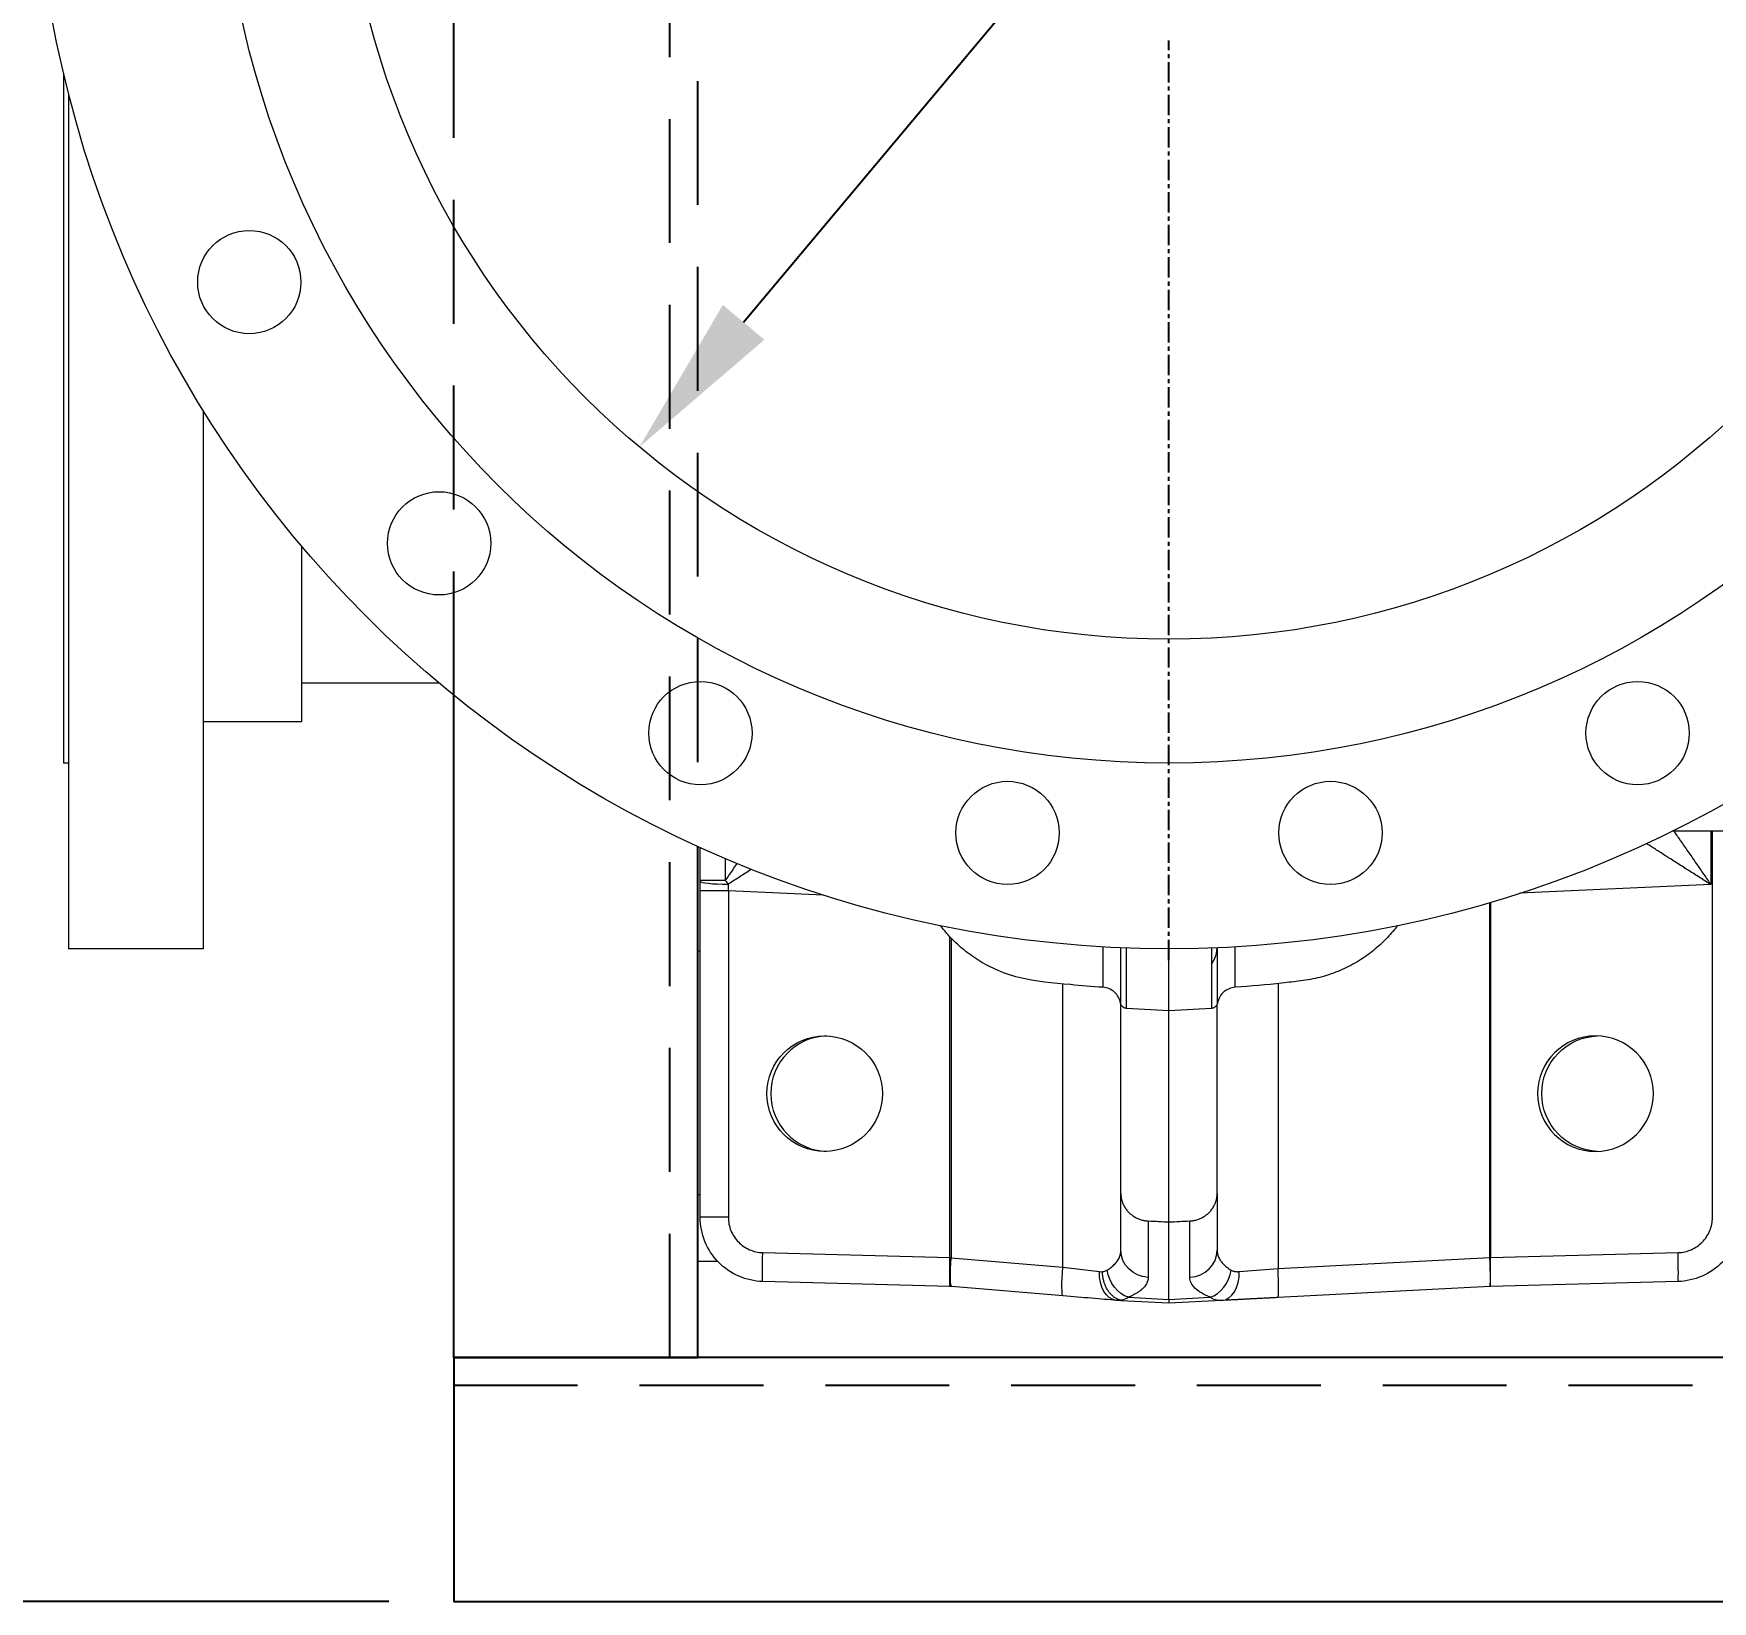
# Model space of a CAD drawing. Header units: millimetres. Extents: x -2122 to 22797, y 3569 to 89276.
# Drawn here: x -957 to -441, y 78316 to 78799 of the extents above; entities that cross this region are included whole.
import ezdxf

# ---------------------------------------------------------------- set-up
doc = ezdxf.new("R2010")
doc.units = ezdxf.units.MM
doc.header["$LTSCALE"] = 20
doc.linetypes.add('CENTER', pattern=[2, 1.25, -0.25, 0.25, -0.25])
doc.linetypes.add('HIDDEN', pattern=[9.525, 6.35, -3.175])
doc.layers.add('IA-DIBUJO', color=3, linetype='Continuous', lineweight=30)
for name, color, linetype in [('IA-DIM', 7, 'Continuous'), ('IA-EJES', 4, 'CENTER'), ('IA-ESTRUCTURAS', 2, 'Continuous'), ('IA-SEGM', 1, 'HIDDEN')]:
    doc.layers.add(name, color=color, linetype=linetype)
doc.styles.add('ING-AMB', font='romans.shx', dxfattribs={"width": 0.75, "oblique": 15})
doc.dimstyles.new('ING-AMB 20', dxfattribs={"dimscale": 20, "dimtxt": 3, "dimasz": 2.5, "dimexe": 1, "dimexo": 1, "dimgap": 1, "dimtad": 1, "dimdec": 0, "dimzin": 0, "dimdsep": 46, "dimtxsty": 'ING-AMB', "dimcen": 0.1, "dimclrd": 7, "dimclre": 7, "dimclrt": 2, "dimadec": 0, "dimazin": 0, "dimtfac": 1, "dimtdec": 0, "dimtmove": 0, "dimatfit": 0, "dimfxl": 1.25, "dimtolj": 1, "dimtzin": 0, "dimarcsym": 1})

# ---------------------------------------------------------------- blocks, each defined once
blk = doc.blocks.new('*U3')
at = {"layer": 'IA-EJES', "color": 0, "ltscale": 0.25, "transparency": 16777216}
blk.add_line((0, -352.75), (0, -69.85), dxfattribs=at)
blk = doc.blocks.new('*D10')
at = {"layer": 'Defpoints', "color": 0, "transparency": 16777216}
for p in [(-827.86, 79416.24), (-1107.3, 78316.24), (-827.86, 78316.24)]:
    blk.add_point(p, dxfattribs=at)
at = {"layer": 'IA-DIM', "color": 7, "lineweight": -2, "transparency": 16777216}
for p, q in [((-847.86, 79416.24), (-1127.3, 79416.24)), ((-1107.3, 79366.24), (-1107.3, 78366.24)), ((-847.86, 78316.24), (-1127.3, 78316.24))]:
    blk.add_line(p, q, dxfattribs=at)
at = {"layer": 'IA-DIM', "color": 7, "transparency": 16777216}
for points in [[(-1115.63, 79366.24), (-1098.97, 79366.24), (-1107.3, 79416.24)], [(-1115.63, 78366.24), (-1098.97, 78366.24), (-1107.3, 78316.24)]]:
    blk.add_solid(points, dxfattribs=at)
at = {"layer": 'IA-DIM', "color": 2, "transparency": 16777216, "insert": (-1157.3, 78866.24), "char_height": 60, "attachment_point": 5, "rotation": 90, "style": 'ING-AMB'}
blk.add_mtext('\\A1;1100', dxfattribs=at)
blk = doc.blocks.new('A$C95565289')
at = {"color": 0, "linetype": 'Continuous', "lineweight": 0}
for centre, radius in [((-3202.48, 13552.85), 349.25), ((-3202.48, 13552.85), 292.1), ((-3202.48, 13552.85), 254), ((-3485.38, 13408.71), 15.88), ((-3426.99, 13328.35), 15.88), ((-3346.62, 13269.96), 15.88), ((-3058.34, 13269.96), 15.88), ((-3252.15, 13239.26), 15.88), ((-3152.82, 13239.26), 15.88)]:
    blk.add_circle(centre, radius, dxfattribs=at)
blk = doc.blocks.new('*D36')
at = {"layer": 'Defpoints', "color": 0, "transparency": 16777216}
for p in [(-444.95, 79061.12), (-770.77, 78671.37)]:
    blk.add_point(p, dxfattribs=at)
at = {"layer": 'IA-DIM', "color": 7, "lineweight": -2, "transparency": 16777216}
blk.add_line((-738.7, 78709.73), (-477.01, 79022.76), dxfattribs=at)
at = {"layer": 'IA-DIM', "color": 7, "transparency": 16777216}
for points in [[(-483.41, 79028.1), (-470.62, 79017.41), (-444.95, 79061.12)], [(-745.09, 78715.07), (-732.3, 78704.38), (-770.77, 78671.37)]]:
    blk.add_solid(points, dxfattribs=at)
at = {"layer": 'IA-DIM', "color": 2, "transparency": 16777216, "insert": (-605.87, 78946.57), "char_height": 60, "attachment_point": 5, "rotation": 50.1054, "style": 'ING-AMB'}
blk.add_mtext('\\A1;∅508', dxfattribs=at)

msp = doc.modelspace()

# ---------------------------------------------------------------- linework, layer by layer
at = {"layer": 'IA-DIBUJO', "color": 3, "linetype": 'Continuous', "lineweight": 0}
for p, q in [((-947.86, 78786.4), (-947.86, 78574.14)), ((-946.33, 78780.16), (-946.33, 78516.99)), ((-904.93, 78682.61), (-904.93, 78516.99)), ((-874.7, 78640.93), (-874.7, 78586.84)), ((-832.4, 78598.74), (-874.7, 78598.74)), ((-874.7, 78586.84), (-904.93, 78586.84)), ((-946.33, 78574.14), (-947.86, 78574.14)), ((-416.24, 78553.14), (-453.12, 78553.14)), ((-441.19, 78553.14), (-441.19, 78536.76)), ((-440.7, 78434.41), (-440.7, 78553.14)), ((-752.06, 78537.97), (-752.06, 78548.15)), ((-744.33, 78544.76), (-744.33, 78537.97)), ((-752.06, 78537.97), (-752.06, 78537.77)), ((-744.33, 78537.97), (-752.06, 78537.97)), ((-752.06, 78534.87), (-752.06, 78537.77)), ((-752.06, 78434.41), (-752.06, 78534.87)), ((-743.4, 78534.87), (-752.06, 78534.87)), ((-714.09, 78533.54), (-743.4, 78534.87)), ((-743.4, 78534.87), (-743.4, 78434.41)), ((-441.19, 78536.76), (-499.9, 78534.1)), ((-509.16, 78422.02), (-509.16, 78531.23)), ((-509.01, 78531.27), (-509.01, 78422.04)), ((-675.23, 78422.04), (-675.23, 78520.66)), ((-674.81, 78520.22), (-674.81, 78421.98)), ((-904.93, 78516.99), (-946.33, 78516.99)), ((-752.86, 78516.29), (-752.86, 78441.29)), ((-752.06, 78516.29), (-752.86, 78516.29)), ((-640.53, 78419.1), (-640.53, 78506.2)), ((-574.32, 78506.31), (-574.32, 78418.61)), ((-622.67, 78441.78), (-622.67, 78499.95)), ((-607.86, 78497.97), (-620.92, 78498.65)), ((-594.79, 78498.65), (-607.86, 78497.97)), ((-593.04, 78441.78), (-593.04, 78499.95)), ((-607.86, 78432.97), (-607.86, 78497.97)), ((-622.67, 78424.26), (-622.67, 78441.78)), ((-593.04, 78441.78), (-593.04, 78424.31)), ((-752.06, 78441.29), (-752.86, 78441.29)), ((-743.4, 78434.41), (-752.06, 78434.41)), ((-614.25, 78433.29), (-614.25, 78415.91)), ((-607.86, 78409.16), (-607.86, 78432.97)), ((-601.46, 78415.97), (-601.46, 78433.29)), ((-732.82, 78423.55), (-675.23, 78422.04)), ((-675.23, 78422.04), (-675.21, 78422.04)), ((-674.87, 78421.99), (-674.81, 78421.98)), ((-674.81, 78421.98), (-640.53, 78419.1)), ((-574.32, 78418.61), (-509.16, 78422.02)), ((-509.01, 78422.04), (-451.28, 78423.55)), ((-746.66, 78420.84), (-752.86, 78420.84)), ((-640.53, 78419.1), (-629.25, 78417.72)), ((-586.26, 78417.7), (-574.32, 78418.61)), ((-675.23, 78413.15), (-732.82, 78414.66)), ((-675.19, 78413.15), (-675.23, 78413.15)), ((-674.71, 78413.12), (-674.85, 78413.13)), ((-640.43, 78410.24), (-674.71, 78413.12)), ((-509.16, 78413.14), (-574.32, 78409.73)), ((-451.28, 78414.66), (-509.01, 78413.15)), ((-622.67, 78408.75), (-624.06, 78408.86)), ((-607.86, 78407.97), (-622.67, 78408.75)), ((-620.36, 78409.82), (-607.86, 78409.16)), ((-607.86, 78409.16), (-595.22, 78409.82)), ((-607.86, 78409.16), (-607.86, 78407.97)), ((-591.64, 78408.82), (-607.86, 78407.97))]:
    msp.add_line(p, q, dxfattribs=at)
for centre, major_axis, ratio, start_param, end_param in [((-743.17, 78537.77), (-8.89, 0), 0.101107, 0, 1.540164), ((-743.16, 78537.87), (6.28, -7.72), 0.085429, -1.653305, -1.511703), ((-743.17, 78534.89), (0.4, -19.81), 0.011734, -1.671474, -1.570257), ((-713.78, 78472.45), (0, 17.78), 0.999657, -4.712389, 1.570796), ((-712.54, 78472.45), (17.8, 0), 0.998972, 1.605752, 3.141593), ((-712.54, 78472.45), (17.8, 0), 0.998972, -3.141593, -1.605752), ((-601.93, 78424.31), (8.89, 0), 0.939693, -1.518436, 0), ((-509.63, 78422.02), (0.47, -8.88), 0.052264, 0, 1.568057), ((-509.24, 78422.04), (0.23, -8.89), 0.026168, 0, 1.570111), ((-451.51, 78423.55), (0.23, -8.89), 0.026168, 0, 1.570111), ((-595.68, 78418.16), (3.31, 8.25), 0.758652, -2.58975, -1.27558), ((-592.1, 78417.7), (0.47, -8.88), 0.656337, 0, 1.536413), ((-574.79, 78418.61), (0.47, -8.88), 0.052264, 0, 1.568057), ((-693.34, 78092.71), (18.34, 320.44), 0.135854, -0.003627, 0.004211), ((-508.91, 78408.7), (-5.13, -0.2), 0.866804, -1.585897, -1.555695), ((-621.32, 78428.49), (-1.35, -19.74), 0.034018, 0.000537, 0.113305)]:
    msp.add_ellipse(centre, major_axis=major_axis, ratio=ratio, start_param=start_param, end_param=end_param, dxfattribs=at)
at = {"layer": 'IA-DIBUJO', "color": 3, "linetype": 'Continuous', "lineweight": 0, "extrusion": (0, 0, -1)}
msp.add_ellipse((-476.66, 78472.45), major_axis=(-17.8, 0), ratio=0.998972, dxfattribs=at)
for centre, major_axis, ratio, start_param, end_param in [((-475.41, 78472.45), (0, 17.78), 0.999657, -1.570796, -0.035152), ((-475.41, 78472.45), (0, -17.78), 0.999657, 0.035152, 1.570796), ((-732.59, 78423.55), (-0.23, -8.89), 0.026168, 0, 1.570111), ((-674.99, 78422.04), (-0.23, -8.89), 0.026168, 0, 1.570111), ((-674.96, 78422.04), (-0.23, -8.89), 0.028592, 0, 1.570048), ((-674.1, 78421.99), (-0.74, -8.86), 0.08588, 0, 1.563578), ((-673.96, 78421.98), (-0.74, -8.86), 0.095491, 0, 1.56277), ((-692.91, 77615.69), (17.6, 806.35), 0.054305, 0.002367, 0.010179), ((-613.78, 78424.26), (-8.89, 0), 0.939693, -1.518436, 0), ((-508.91, 78410.91), (0.07, 11.13), 0.461214, -0.063438, -0.033236), ((-639.68, 78419.1), (-0.74, -8.86), 0.095491, 0, 1.56277), ((-623.31, 78417.72), (-0.74, -8.86), 0.665908, 0, 1.514885), ((-619.9, 78418.16), (-3.36, 8.23), 0.762689, -2.585241, -1.269296)]:
    msp.add_ellipse(centre, major_axis=major_axis, ratio=ratio, start_param=start_param, end_param=end_param, dxfattribs=at)
at = {"layer": 'IA-DIBUJO', "color": 3, "linetype": 'Continuous', "lineweight": 0}
for points, knots in [([(-452.52, 78553.14), (-452.26, 78552.76), (-451.99, 78552.37), (-451.72, 78551.98), (-451.39, 78551.5), (-451.05, 78551.01), (-450.71, 78550.51), (-450.63, 78550.4), (-450.55, 78550.28), (-450.47, 78550.17), (-450.12, 78549.65), (-449.75, 78549.12), (-449.38, 78548.58), (-449.01, 78548.04), (-448.63, 78547.49), (-448.25, 78546.94), (-447.86, 78546.38), (-447.47, 78545.82), (-447.08, 78545.25), (-446.72, 78544.73), (-446.36, 78544.2), (-445.99, 78543.67), (-445.59, 78543.1), (-445.19, 78542.52), (-444.79, 78541.94), (-444.4, 78541.38), (-444.02, 78540.82), (-443.63, 78540.27), (-443.25, 78539.72), (-442.87, 78539.18), (-442.49, 78538.63), (-442.12, 78538.1), (-441.76, 78537.58), (-441.39, 78537.05), (-441.32, 78536.96), (-441.26, 78536.86), (-441.19, 78536.76)], [0.9562511, 0.9562511, 0.9562511, 0.9562511, 1.0048791, 1.0048791, 1.0048791, 1.0639955, 1.0639955, 1.0639955, 1.0777251, 1.0777251, 1.0777251, 1.1389996, 1.1389996, 1.1389996, 1.2010213, 1.2010213, 1.2010213, 1.2632689, 1.2632689, 1.2632689, 1.3205787, 1.3205787, 1.3205787, 1.3831331, 1.3831331, 1.3831331, 1.4434306, 1.4434306, 1.4434306, 1.5025489, 1.5025489, 1.5025489, 1.5601619, 1.5601619, 1.5601619, 1.5707963, 1.5707963, 1.5707963, 1.5707963]), ([(-441.19, 78536.76), (-441.73, 78537.1), (-442.27, 78537.44), (-442.81, 78537.79), (-443.37, 78538.14), (-443.93, 78538.5), (-444.5, 78538.86), (-445.07, 78539.22), (-445.65, 78539.59), (-446.22, 78539.95), (-446.81, 78540.33), (-447.4, 78540.7), (-447.99, 78541.07), (-448.09, 78541.14), (-448.19, 78541.2), (-448.29, 78541.27), (-448.88, 78541.64), (-449.46, 78542.01), (-450.04, 78542.38), (-450.63, 78542.75), (-451.2, 78543.12), (-451.77, 78543.48), (-452.33, 78543.83), (-452.88, 78544.19), (-453.43, 78544.54), (-453.94, 78544.86), (-454.44, 78545.18), (-454.94, 78545.5), (-455.46, 78545.83), (-455.98, 78546.16), (-456.48, 78546.48), (-456.96, 78546.79), (-457.43, 78547.09), (-457.89, 78547.39), (-458.35, 78547.68), (-458.79, 78547.96), (-459.22, 78548.24), (-459.64, 78548.51), (-460.05, 78548.77), (-460.45, 78549.03), (-460.54, 78549.08), (-460.63, 78549.14), (-460.72, 78549.2), (-460.81, 78549.26), (-460.9, 78549.32), (-460.99, 78549.37)], [4.712389, 4.712389, 4.712389, 4.712389, 4.7699355, 4.7699355, 4.7699355, 4.8293227, 4.8293227, 4.8293227, 4.8898607, 4.8898607, 4.8898607, 4.9519053, 4.9519053, 4.9519053, 4.9626066, 4.9626066, 4.9626066, 5.0248599, 5.0248599, 5.0248599, 5.0871268, 5.0871268, 5.0871268, 5.1483693, 5.1483693, 5.1483693, 5.2054602, 5.2054602, 5.2054602, 5.2661718, 5.2661718, 5.2661718, 5.3237944, 5.3237944, 5.3237944, 5.3804612, 5.3804612, 5.3804612, 5.4358685, 5.4358685, 5.4358685, 5.4483065, 5.4483065, 5.4483065, 5.46126, 5.46126, 5.46126, 5.46126]), ([(-744.33, 78537.97), (-743.96, 78538.5), (-743.58, 78539.04), (-743.21, 78539.59), (-742.82, 78540.14), (-742.44, 78540.69), (-742.06, 78541.24), (-741.67, 78541.8), (-741.28, 78542.37), (-740.89, 78542.93), (-740.82, 78543.03), (-740.75, 78543.13), (-740.68, 78543.24)], [4.8170827, 4.8170827, 4.8170827, 4.8170827, 4.876531, 4.876531, 4.876531, 4.9370751, 4.9370751, 4.9370751, 4.99925, 4.99925, 4.99925, 5.0104965, 5.0104965, 5.0104965, 5.0104965]), ([(-736.24, 78541.45), (-736.45, 78541.31), (-736.66, 78541.18), (-736.87, 78541.05), (-737.44, 78540.68), (-738.02, 78540.32), (-738.59, 78539.95), (-739.16, 78539.59), (-739.73, 78539.23), (-740.3, 78538.87), (-740.86, 78538.51), (-741.41, 78538.16), (-741.97, 78537.81), (-742.46, 78537.5), (-742.95, 78537.19), (-743.44, 78536.87)], [1.2111407, 1.2111407, 1.2111407, 1.2111407, 1.2341211, 1.2341211, 1.2341211, 1.2962575, 1.2962575, 1.2962575, 1.3573949, 1.3573949, 1.3573949, 1.4167279, 1.4167279, 1.4167279, 1.4694597, 1.4694597, 1.4694597, 1.4694597]), ([(-628.21, 78505.17), (-631.54, 78505.38), (-634.86, 78505.65), (-643.49, 78506.49), (-648.86, 78506.88), (-656.59, 78508.82), (-659.11, 78509.7), (-663.29, 78511.61), (-665.02, 78512.54), (-668.3, 78514.62), (-669.87, 78515.76), (-672.8, 78518.21), (-674.17, 78519.52), (-676.41, 78521.94), (-677.32, 78523.03), (-678.17, 78524.14)], [0.000089, 0.000089, 0.000089, 0.000089, 10.001226, 10.001226, 25.997708, 25.997708, 33.945416, 33.945416, 39.837815, 39.837815, 45.700608, 45.700608, 51.483971, 51.483971, 55.943679, 55.943679, 55.943679, 55.943679]), ([(-537.54, 78524.14), (-537.88, 78523.7), (-538.23, 78523.25), (-539.62, 78521.56), (-540.74, 78520.34), (-543.2, 78517.95), (-544.57, 78516.78), (-547.49, 78514.57), (-549.07, 78513.52), (-552.38, 78511.63), (-554.12, 78510.79), (-557.73, 78509.32), (-559.59, 78508.71), (-563.39, 78507.74), (-565.34, 78507.4), (-569.22, 78506.89), (-571.16, 78506.66), (-577.89, 78505.91), (-582.69, 78505.48), (-587.5, 78505.17)], [24.372152, 24.372152, 24.372152, 24.372152, 26.163166, 26.163166, 31.277786, 31.277786, 36.734544, 36.734544, 42.42656, 42.42656, 48.24453, 48.24453, 54.121384, 54.121384, 60.024481, 60.024481, 65.882242, 65.882242, 80.336647, 80.336647, 80.336647, 80.336647]), ([(-628.21, 78517.59), (-628.21, 78517.43), (-628.21, 78517.28), (-628.21, 78517.13), (-628.21, 78516.6), (-628.21, 78516.08), (-628.21, 78515.58), (-628.21, 78515.08), (-628.21, 78514.6), (-628.21, 78514.13), (-628.21, 78513.82), (-628.21, 78513.52), (-628.21, 78513.23), (-628.21, 78512.94), (-628.21, 78512.66), (-628.21, 78512.39), (-628.21, 78511.84), (-628.21, 78511.32), (-628.21, 78510.83), (-628.21, 78510.32), (-628.21, 78509.84), (-628.21, 78509.39), (-628.21, 78508.12), (-628.21, 78507.13), (-628.21, 78506.43), (-628.21, 78505.59), (-628.21, 78505.17), (-628.21, 78505.17)], [19.522374, 19.522374, 19.522374, 19.522374, 19.610622, 19.610622, 19.610622, 19.925287, 19.925287, 19.925287, 20.242363, 20.242363, 20.242363, 20.450296, 20.450296, 20.450296, 20.658361, 20.658361, 20.658361, 21.074876, 21.074876, 21.074876, 21.513853, 21.513853, 21.513853, 22.779238, 22.779238, 22.779238, 24.312432, 24.312432, 24.312432, 24.312432]), ([(-622.79, 78517.31), (-622.79, 78516.13), (-622.79, 78515.01), (-622.78, 78512.31), (-622.78, 78510.81), (-622.77, 78508.79), (-622.77, 78508.15), (-622.77, 78506.94), (-622.77, 78506.38), (-622.76, 78503.74), (-622.76, 78502.23), (-622.76, 78500.87), (-622.76, 78500.57), (-622.76, 78500.33), (-622.76, 78500.29), (-622.76, 78500.28), (-622.76, 78500.28), (-622.76, 78500.28)], [0.15814914, 0.15814914, 0.15814914, 0.15814914, 0.16403078, 0.16403078, 0.1731436, 0.1731436, 0.17770001, 0.17770001, 0.18225642, 0.18225642, 0.20048206, 0.20048206, 0.20959488, 0.20959488, 0.21415129, 0.21415129, 0.21452993, 0.21452993, 0.21452993, 0.21452993]), ([(-620.92, 78498.65), (-620.92, 78498.65), (-620.92, 78498.65), (-620.92, 78498.66), (-620.92, 78498.7), (-620.92, 78498.94), (-620.92, 78499.25), (-620.92, 78500.62), (-620.92, 78502.14), (-620.93, 78504.8), (-620.93, 78505.37), (-620.93, 78506.58), (-620.94, 78507.23), (-620.94, 78509.27), (-620.94, 78510.78), (-620.95, 78513.92), (-620.96, 78515.52), (-620.96, 78517.24)], [0.07736687, 0.07736687, 0.07736687, 0.07736687, 0.07768068, 0.07768068, 0.08225013, 0.08225013, 0.09138904, 0.09138904, 0.10966684, 0.10966684, 0.11423629, 0.11423629, 0.11880575, 0.11880575, 0.12794465, 0.12794465, 0.13613026, 0.13613026, 0.13613026, 0.13613026]), ([(-607.86, 78497.97), (-607.86, 78497.97), (-607.86, 78498.47), (-607.86, 78501.47), (-607.86, 78505.45), (-607.86, 78513.08), (-607.86, 78514.96), (-607.86, 78516.99)], [0.80576467, 0.80576467, 0.80576467, 0.80576467, 0.82268474, 0.82268474, 0.85592911, 0.85592911, 0.86558554, 0.86558554, 0.86558554, 0.86558554]), ([(-594.75, 78517.24), (-594.76, 78515.52), (-594.76, 78513.93), (-594.77, 78510.79), (-594.77, 78509.28), (-594.78, 78507.23), (-594.78, 78506.59), (-594.78, 78505.38), (-594.78, 78504.8), (-594.79, 78502.14), (-594.79, 78500.62), (-594.79, 78499.25), (-594.79, 78498.94), (-594.79, 78498.7), (-594.79, 78498.66), (-594.79, 78498.65), (-594.79, 78498.65), (-594.79, 78498.65)], [0.15664511, 0.15664511, 0.15664511, 0.15664511, 0.16483302, 0.16483302, 0.17399041, 0.17399041, 0.17856911, 0.17856911, 0.18314781, 0.18314781, 0.20146259, 0.20146259, 0.21061999, 0.21061999, 0.21519868, 0.21519868, 0.21552471, 0.21552471, 0.21552471, 0.21552471]), ([(-594.76, 78512.29), (-594.37, 78512.85), (-594.05, 78513.45), (-593.36, 78515.1), (-593.11, 78516.2), (-593.05, 78517.31)], [-140.597425, -140.597425, -140.597425, -140.597425, -140.089713, -140.089713, -139.262054, -139.262054, -139.262054, -139.262054]), ([(-592.95, 78500.28), (-592.95, 78500.28), (-592.95, 78500.28), (-592.95, 78500.29), (-592.95, 78500.33), (-592.95, 78500.57), (-592.95, 78500.87), (-592.95, 78502.24), (-592.95, 78503.74), (-592.94, 78506.38), (-592.94, 78506.95), (-592.94, 78508.15), (-592.94, 78508.79), (-592.93, 78510.82), (-592.93, 78512.32), (-592.93, 78515.02), (-592.92, 78516.13), (-592.92, 78517.31)], [0.07687894, 0.07687894, 0.07687894, 0.07687894, 0.07726536, 0.07726536, 0.08181038, 0.08181038, 0.09090042, 0.09090042, 0.10908051, 0.10908051, 0.11362553, 0.11362553, 0.11817055, 0.11817055, 0.12726059, 0.12726059, 0.13310886, 0.13310886, 0.13310886, 0.13310886]), ([(-587.5, 78505.17), (-587.5, 78505.17), (-587.5, 78505.21), (-587.5, 78505.46), (-587.5, 78505.99), (-587.5, 78506.7), (-587.5, 78507.55), (-587.5, 78508.49), (-587.5, 78509.48), (-587.5, 78510.63), (-587.5, 78511.88), (-587.5, 78513.13), (-587.5, 78514.01), (-587.5, 78514.56), (-587.5, 78514.89), (-587.5, 78515.12), (-587.5, 78515.28), (-587.5, 78515.36), (-587.5, 78515.45), (-587.5, 78515.58), (-587.5, 78515.74), (-587.5, 78515.93), (-587.5, 78516.12), (-587.5, 78516.38), (-587.5, 78516.71), (-587.5, 78517.11), (-587.5, 78517.41), (-587.5, 78517.56), (-587.5, 78517.59)], [16.253716, 16.253716, 16.253716, 16.253716, 16.540298, 17.053374, 17.530557, 17.971934, 18.378104, 18.751621, 19.0955, 19.410734, 19.814392, 20.119475, 20.343624, 20.42612, 20.488919, 20.56171, 20.571713, 20.591713, 20.611704, 20.631686, 20.67162, 20.711517, 20.751376, 20.791198, 20.870729, 20.95011, 21.029341, 21.042115, 21.042115, 21.042115, 21.042115]), ([(-622.76, 78500.28), (-622.87, 78500.91), (-623.09, 78501.53), (-623.71, 78502.66), (-624.11, 78503.18), (-625.06, 78504.05), (-625.61, 78504.41), (-626.83, 78504.95), (-627.52, 78505.12), (-628.21, 78505.17)], [0, 0, 0, 0, 1.920766, 1.920766, 3.847326, 3.847326, 5.773663, 5.773663, 7.850881, 7.850881, 7.850881, 7.850881]), ([(-587.5, 78505.17), (-588.14, 78505.12), (-588.78, 78504.98), (-589.97, 78504.49), (-590.53, 78504.14), (-591.49, 78503.3), (-591.91, 78502.79), (-592.58, 78501.63), (-592.83, 78500.96), (-592.95, 78500.28)], [0, 0, 0, 0, 1.920709, 1.920709, 3.847235, 3.847235, 5.773558, 5.773558, 7.848246, 7.848246, 7.848246, 7.848246]), ([(-620.92, 78498.65), (-621.13, 78498.67), (-621.35, 78498.71), (-621.74, 78498.87), (-621.93, 78498.98), (-622.26, 78499.26), (-622.4, 78499.43), (-622.56, 78499.7), (-622.61, 78499.8), (-622.68, 78499.96), (-622.7, 78500.02), (-622.74, 78500.15), (-622.75, 78500.22), (-622.76, 78500.28)], [0, 0, 0, 0, 0.640364, 0.640364, 1.282687, 1.282687, 1.924806, 1.924806, 2.240972, 2.240972, 2.447393, 2.447393, 2.660384, 2.660384, 2.660384, 2.660384]), ([(-592.95, 78500.28), (-592.96, 78500.24), (-592.97, 78500.19), (-593, 78500.07), (-593.02, 78500), (-593.09, 78499.8), (-593.16, 78499.68), (-593.34, 78499.39), (-593.48, 78499.23), (-593.8, 78498.97), (-593.99, 78498.86), (-594.38, 78498.71), (-594.59, 78498.67), (-594.79, 78498.65)], [0, 0, 0, 0, 0.15401, 0.15401, 0.370826, 0.370826, 0.798254, 0.798254, 1.404726, 1.404726, 2.04566, 2.04566, 2.659165, 2.659165, 2.659165, 2.659165]), ([(-732.82, 78414.66), (-735.37, 78414.73), (-737.89, 78415.29), (-742.55, 78417.33), (-744.68, 78418.8), (-748.23, 78422.45), (-749.65, 78424.61), (-751.56, 78429.32), (-752.06, 78431.86), (-752.06, 78434.41)], [1.596976, 1.596976, 1.596976, 1.596976, 1.98313, 1.98313, 2.369284, 2.369284, 2.755439, 2.755439, 3.141593, 3.141593, 3.141593, 3.141593]), ([(-743.4, 78434.41), (-743.4, 78433.01), (-743.13, 78431.61), (-742.08, 78429.02), (-741.3, 78427.83), (-739.35, 78425.82), (-738.17, 78425.01), (-735.61, 78423.89), (-734.22, 78423.58), (-732.82, 78423.55)], [3.141593, 3.141593, 3.141593, 3.141593, 3.527747, 3.527747, 3.913901, 3.913901, 4.300055, 4.300055, 4.686209, 4.686209, 4.686209, 4.686209]), ([(-451.28, 78423.55), (-449.88, 78423.58), (-448.49, 78423.89), (-445.93, 78425.01), (-444.76, 78425.82), (-442.81, 78427.83), (-442.03, 78429.02), (-440.98, 78431.61), (-440.7, 78433.01), (-440.7, 78434.41)], [4.738569, 4.738569, 4.738569, 4.738569, 5.124723, 5.124723, 5.510877, 5.510877, 5.897031, 5.897031, 6.283185, 6.283185, 6.283185, 6.283185]), ([(-432.05, 78434.41), (-432.05, 78431.86), (-432.54, 78429.32), (-434.46, 78424.61), (-435.88, 78422.45), (-439.42, 78418.8), (-441.55, 78417.33), (-446.21, 78415.29), (-448.74, 78414.73), (-451.28, 78414.66)], [0, 0, 0, 0, 0.386154, 0.386154, 0.772308, 0.772308, 1.158462, 1.158462, 1.544616, 1.544616, 1.544616, 1.544616]), ([(-626.89, 78418.16), (-626.65, 78418.3), (-626.42, 78418.45), (-626.2, 78418.6), (-625.97, 78418.75), (-625.75, 78418.91), (-625.55, 78419.07), (-625.34, 78419.24), (-625.14, 78419.41), (-624.95, 78419.58), (-624.76, 78419.76), (-624.58, 78419.93), (-624.41, 78420.12), (-624.24, 78420.3), (-624.08, 78420.49), (-623.94, 78420.68), (-623.87, 78420.77), (-623.81, 78420.85), (-623.76, 78420.94), (-623.62, 78421.13), (-623.5, 78421.33), (-623.39, 78421.53), (-623.27, 78421.74), (-623.18, 78421.94), (-623.09, 78422.15), (-623.01, 78422.36), (-622.93, 78422.57), (-622.88, 78422.78), (-622.82, 78422.99), (-622.77, 78423.2), (-622.74, 78423.41), (-622.7, 78423.62), (-622.68, 78423.83), (-622.68, 78424.04), (-622.67, 78424.11), (-622.67, 78424.18), (-622.67, 78424.26)], [0.7530721, 0.7530721, 0.7530721, 0.7530721, 0.8129194, 0.8129194, 0.8129194, 0.8734478, 0.8734478, 0.8734478, 0.9349025, 0.9349025, 0.9349025, 0.9967552, 0.9967552, 0.9967552, 1.0589257, 1.0589257, 1.0589257, 1.0859032, 1.0859032, 1.0859032, 1.148438, 1.148438, 1.148438, 1.2112001, 1.2112001, 1.2112001, 1.2737574, 1.2737574, 1.2737574, 1.3359324, 1.3359324, 1.3359324, 1.3973459, 1.3973459, 1.3973459, 1.4187489, 1.4187489, 1.4187489, 1.4187489]), ([(-593.04, 78424.31), (-593.04, 78424.1), (-593.03, 78423.9), (-593, 78423.69), (-592.98, 78423.48), (-592.94, 78423.26), (-592.89, 78423.06), (-592.84, 78422.84), (-592.78, 78422.63), (-592.7, 78422.42), (-592.63, 78422.22), (-592.54, 78422.01), (-592.44, 78421.8), (-592.33, 78421.6), (-592.22, 78421.4), (-592.09, 78421.2), (-592.04, 78421.12), (-591.99, 78421.04), (-591.93, 78420.96), (-591.8, 78420.77), (-591.65, 78420.58), (-591.49, 78420.39), (-591.33, 78420.2), (-591.16, 78420.02), (-590.97, 78419.84), (-590.79, 78419.66), (-590.6, 78419.49), (-590.4, 78419.32), (-590.2, 78419.15), (-589.99, 78418.99), (-589.77, 78418.83), (-589.55, 78418.68), (-589.33, 78418.53), (-589.1, 78418.38), (-588.98, 78418.31), (-588.86, 78418.24), (-588.73, 78418.16)], [4.8644364, 4.8644364, 4.8644364, 4.8644364, 4.9258249, 4.9258249, 4.9258249, 4.9878406, 4.9878406, 4.9878406, 5.0504982, 5.0504982, 5.0504982, 5.1132691, 5.1132691, 5.1132691, 5.1758114, 5.1758114, 5.1758114, 5.2009294, 5.2009294, 5.2009294, 5.263094, 5.263094, 5.263094, 5.3250515, 5.3250515, 5.3250515, 5.3863185, 5.3863185, 5.3863185, 5.4470465, 5.4470465, 5.4470465, 5.5068985, 5.5068985, 5.5068985, 5.5374072, 5.5374072, 5.5374072, 5.5374072]), ([(-628.35, 78417.7), (-628.18, 78417.71), (-628.02, 78417.74), (-627.7, 78417.81), (-627.54, 78417.86), (-627.24, 78417.97), (-627.09, 78418.04), (-626.93, 78418.13), (-626.91, 78418.15), (-626.89, 78418.16)], [0, 0, 0, 0, 0.00036327, 0.00036327, 0.000726768, 0.000726768, 0.001090772, 0.001090772, 0.001143575, 0.001143575, 0.001143575, 0.001143575]), ([(-622.64, 78408.9), (-622.77, 78408.93), (-622.91, 78408.96), (-623.04, 78409), (-623.17, 78409.04), (-623.3, 78409.08), (-623.44, 78409.13), (-623.54, 78409.17), (-623.65, 78409.22), (-623.75, 78409.26), (-623.92, 78409.34), (-624.08, 78409.43), (-624.24, 78409.52), (-624.41, 78409.62), (-624.57, 78409.72), (-624.73, 78409.84), (-624.75, 78409.86), (-624.78, 78409.87), (-624.81, 78409.89), (-624.94, 78409.99), (-625.06, 78410.09), (-625.18, 78410.2), (-625.31, 78410.3), (-625.43, 78410.42), (-625.55, 78410.54), (-625.62, 78410.61), (-625.7, 78410.69), (-625.77, 78410.77), (-625.88, 78410.88), (-625.98, 78411), (-626.08, 78411.12), (-626.18, 78411.25), (-626.28, 78411.37), (-626.37, 78411.5), (-626.46, 78411.62), (-626.54, 78411.75), (-626.62, 78411.87), (-626.72, 78412.03), (-626.82, 78412.19), (-626.91, 78412.35), (-627, 78412.51), (-627.09, 78412.68), (-627.18, 78412.85), (-627.23, 78412.95), (-627.28, 78413.05), (-627.32, 78413.15), (-627.39, 78413.3), (-627.45, 78413.44), (-627.51, 78413.59), (-627.57, 78413.73), (-627.62, 78413.88), (-627.68, 78414.03), (-627.73, 78414.18), (-627.78, 78414.34), (-627.83, 78414.49), (-627.84, 78414.52), (-627.85, 78414.56), (-627.86, 78414.59), (-627.91, 78414.78), (-627.96, 78414.96), (-628.01, 78415.16), (-628.06, 78415.35), (-628.1, 78415.54), (-628.13, 78415.74), (-628.16, 78415.86), (-628.18, 78415.99), (-628.2, 78416.11), (-628.23, 78416.29), (-628.25, 78416.48), (-628.28, 78416.66), (-628.28, 78416.74), (-628.29, 78416.82), (-628.3, 78416.9), (-628.31, 78417.02), (-628.32, 78417.13), (-628.33, 78417.25), (-628.34, 78417.37), (-628.34, 78417.49), (-628.35, 78417.6), (-628.35, 78417.64), (-628.35, 78417.67), (-628.35, 78417.7)], [0, 0, 0, 0, 0.000283757, 0.000283757, 0.000283757, 0.000569682, 0.000569682, 0.000569682, 0.000800321, 0.000800321, 0.000800321, 0.001168861, 0.001168861, 0.001168861, 0.001539334, 0.001539334, 0.001539334, 0.001600641, 0.001600641, 0.001600641, 0.00190103, 0.00190103, 0.00190103, 0.002204646, 0.002204646, 0.002204646, 0.002400962, 0.002400962, 0.002400962, 0.002675656, 0.002675656, 0.002675656, 0.002949858, 0.002949858, 0.002949858, 0.003201282, 0.003201282, 0.003201282, 0.003509579, 0.003509579, 0.003509579, 0.003820636, 0.003820636, 0.003820636, 0.004001603, 0.004001603, 0.004001603, 0.004251107, 0.004251107, 0.004251107, 0.004500601, 0.004500601, 0.004500601, 0.004750769, 0.004750769, 0.004750769, 0.004801924, 0.004801924, 0.004801924, 0.005105171, 0.005105171, 0.005105171, 0.005410147, 0.005410147, 0.005410147, 0.005602244, 0.005602244, 0.005602244, 0.005882859, 0.005882859, 0.005882859, 0.006002405, 0.006002405, 0.006002405, 0.006178936, 0.006178936, 0.006178936, 0.006356838, 0.006356838, 0.006356838, 0.006402565, 0.006402565, 0.006402565, 0.006402565]), ([(-595.22, 78409.82), (-597.18, 78410.61), (-598.79, 78411.57), (-599.86, 78412.62), (-600.93, 78413.67), (-601.46, 78414.83), (-601.46, 78415.97)], [0.7457781, 0.7457781, 0.7457781, 0.7457781, 1.0822596, 1.0822596, 1.0822596, 1.4187489, 1.4187489, 1.4187489, 1.4187489]), ([(-588.73, 78418.16), (-588.6, 78418.08), (-588.46, 78418.02), (-588.16, 78417.9), (-588.01, 78417.85), (-587.77, 78417.79), (-587.67, 78417.77), (-587.57, 78417.75), (-587.57, 78417.75), (-587.45, 78417.73), (-587.34, 78417.71), (-587.1, 78417.69), (-586.98, 78417.68), (-586.72, 78417.68), (-586.59, 78417.68), (-586.39, 78417.69), (-586.33, 78417.69), (-586.26, 78417.7)], [0, 0, 0, 0, 0.000349042, 0.000349042, 0.000703279, 0.000703279, 0.00091334, 0.00091334, 0.000922737, 0.000922737, 0.001172937, 0.001172937, 0.001428923, 0.001428923, 0.001696001, 0.001696001, 0.00182668, 0.00182668, 0.00182668, 0.00182668]), ([(-614.25, 78415.91), (-614.25, 78415.72), (-614.26, 78415.53), (-614.32, 78415.15), (-614.37, 78414.96), (-614.49, 78414.57), (-614.56, 78414.38), (-614.75, 78414), (-614.85, 78413.81), (-615.1, 78413.43), (-615.24, 78413.24), (-615.52, 78412.9), (-615.67, 78412.75), (-616, 78412.42), (-616.19, 78412.24), (-616.61, 78411.89), (-616.83, 78411.72), (-617.3, 78411.39), (-617.55, 78411.23), (-618.07, 78410.92), (-618.35, 78410.77), (-618.91, 78410.47), (-619.2, 78410.33), (-619.78, 78410.06), (-620.07, 78409.94), (-620.36, 78409.82)], [4.8644364, 4.8644364, 4.8644364, 4.8644364, 4.9204346, 4.9204346, 4.9769257, 4.9769257, 5.0339933, 5.0339933, 5.0912139, 5.0912139, 5.1483818, 5.1483818, 5.1972786, 5.1972786, 5.2542362, 5.2542362, 5.3111376, 5.3111376, 5.3676205, 5.3676205, 5.423734, 5.423734, 5.4791381, 5.4791381, 5.5301133, 5.5301133, 5.5301133, 5.5301133]), ([(-624.06, 78408.86), (-626.28, 78409.05), (-628.87, 78409.27), (-631.67, 78409.5), (-634.47, 78409.74), (-637.46, 78409.99), (-640.43, 78410.24)], [0.8403366, 0.8403366, 0.8403366, 0.8403366, 1.1575806, 1.1575806, 1.1575806, 1.4748248, 1.4748248, 1.4748248, 1.4748248]), ([(-622.59, 78408.87), (-622.58, 78408.87), (-622.59, 78408.88), (-622.59, 78408.88), (-622.59, 78408.89), (-622.6, 78408.89), (-622.61, 78408.9), (-622.62, 78408.9), (-622.63, 78408.9), (-622.64, 78408.9)], [0, 0, 0, 0, 0.0000654423, 0.0000654423, 0.0000654423, 0.0001095013, 0.0001095013, 0.0001095013, 0.0001308846, 0.0001308846, 0.0001308846, 0.0001308846]), ([(-591.64, 78408.82), (-592.33, 78408.78), (-592.97, 78408.84), (-594.16, 78409.17), (-594.71, 78409.43), (-595.22, 78409.82)], [0, 0, 0, 0, 0.001957642, 0.001957642, 0.003915285, 0.003915285, 0.003915285, 0.003915285]), ([(-574.32, 78409.73), (-574.84, 78409.7), (-575.37, 78409.67), (-576.43, 78409.62), (-576.96, 78409.59), (-578.03, 78409.53), (-578.56, 78409.51), (-579.63, 78409.45), (-580.16, 78409.42), (-581.22, 78409.37), (-581.75, 78409.34), (-582.7, 78409.29), (-583.14, 78409.27), (-584.08, 78409.22), (-584.58, 78409.19), (-585.58, 78409.14), (-586.07, 78409.11), (-587.03, 78409.06), (-587.5, 78409.04), (-588.43, 78408.99), (-588.88, 78408.97), (-589.76, 78408.92), (-590.18, 78408.9), (-590.95, 78408.86), (-591.3, 78408.84), (-591.64, 78408.82)], [4.7647489, 4.7647489, 4.7647489, 4.7647489, 4.8207767, 4.8207767, 4.8772711, 4.8772711, 4.9343366, 4.9343366, 4.9915789, 4.9915789, 5.0488491, 5.0488491, 5.0968852, 5.0968852, 5.1541224, 5.1541224, 5.2114114, 5.2114114, 5.268443, 5.268443, 5.3251779, 5.3251779, 5.3812989, 5.3812989, 5.4290213, 5.4290213, 5.4290213, 5.4290213])]:
    msp.add_open_spline(points, degree=3, knots=knots, dxfattribs=at)
for points, weights in [([(-622.67, 78441.78), (-622.67, 78437), (-619.23, 78433.54), (-614.25, 78433.29)], [1, 0.816916247342, 0.816916247342, 1]), ([(-601.46, 78433.29), (-596.48, 78433.54), (-593.04, 78437), (-593.04, 78441.78)], [1, 0.816916247341, 0.816916247341, 1]), ([(-622.67, 78408.75), (-622.67, 78408.75), (-622.67, 78408.75), (-622.67, 78408.75)], [1, 0.999999904181, 0.999999904181, 1])]:
    msp.add_rational_spline(points, weights, degree=3, dxfattribs=at)
for points in [[(-614.25, 78433.29), (-612.12, 78433.18), (-609.99, 78433.08), (-607.86, 78432.97)], [(-607.86, 78432.97), (-605.73, 78433.08), (-603.59, 78433.18), (-601.46, 78433.29)], [(-629.25, 78417.72), (-628.94, 78417.68), (-628.64, 78417.67), (-628.35, 78417.7)], [(-622.64, 78408.9), (-623.09, 78408.83), (-623.57, 78408.82), (-624.06, 78408.86)], [(-620.36, 78409.82), (-621.02, 78409.3), (-621.76, 78409), (-622.59, 78408.87)]]:
    msp.add_open_spline(points, degree=3, dxfattribs=at)
at = {"layer": 'IA-ESTRUCTURAS'}
for points in [[(-752.86, 78391.24), (-827.86, 78391.24), (-827.86, 78595)], [(-752.86, 78548.52), (-752.86, 78391.24), (-752.86, 78391.24)], [(-827.86, 78391.24), (-827.86, 78316.24), (2067.14, 78316.24), (2067.14, 78391.24), (-827.86, 78391.24), (-752.86, 78391.24)]]:
    msp.add_lwpolyline(points, dxfattribs=at)
at = {"layer": 'IA-SEGM', "ltscale": 0.3}
for p, q in [((-761.36, 78391.24), (-761.36, 79341.24)), ((-827.86, 78382.74), (2067.14, 78382.74))]:
    msp.add_line(p, q, dxfattribs=at)
for points in [[(-752.86, 79183.97), (-752.86, 78567.5)], [(-827.86, 78595), (-827.86, 79137.49)]]:
    msp.add_lwpolyline(points, dxfattribs=at)

# ---------------------------------------------------------------- block references
at = {"layer": 'IA-DIBUJO', "color": 2, "linetype": 'Continuous', "lineweight": 0}
msp.add_blockref('A$C95565289', (2594.63, 65313.39), dxfattribs=at)
at = {"layer": 'IA-EJES', "ltscale": 0.25}
msp.add_blockref('*U3', (-607.86, 78866.24), dxfattribs=at)

# ---------------------------------------------------------------- dimensions: what is measured, and where the dimension line sits
at = {"layer": 'IA-DIM'}
dim = msp.add_linear_dim(base=(-1107.3, 78316.24), p1=(-827.86, 79416.24), p2=(-827.86, 78316.24), angle=90, dimstyle='ING-AMB 20', override={"dimpost": '\\X'}, dxfattribs=at)
dim.commit()
dim.dimension.update_dxf_attribs({"geometry": '*D10', "text_midpoint": (-1157.3, 78866.24)})
dim = msp.add_diameter_dim_2p(p1=(-770.77, 78671.37), p2=(-444.95, 79061.12), dimstyle='ING-AMB 20', override={"dimpost": '\\X'}, dxfattribs=at)
dim.commit()
dim.dimension.update_dxf_attribs({"geometry": '*D36', "text_midpoint": (-567.51, 78914.5), "dimtype": 163})

doc.saveas('drawing.dxf')
